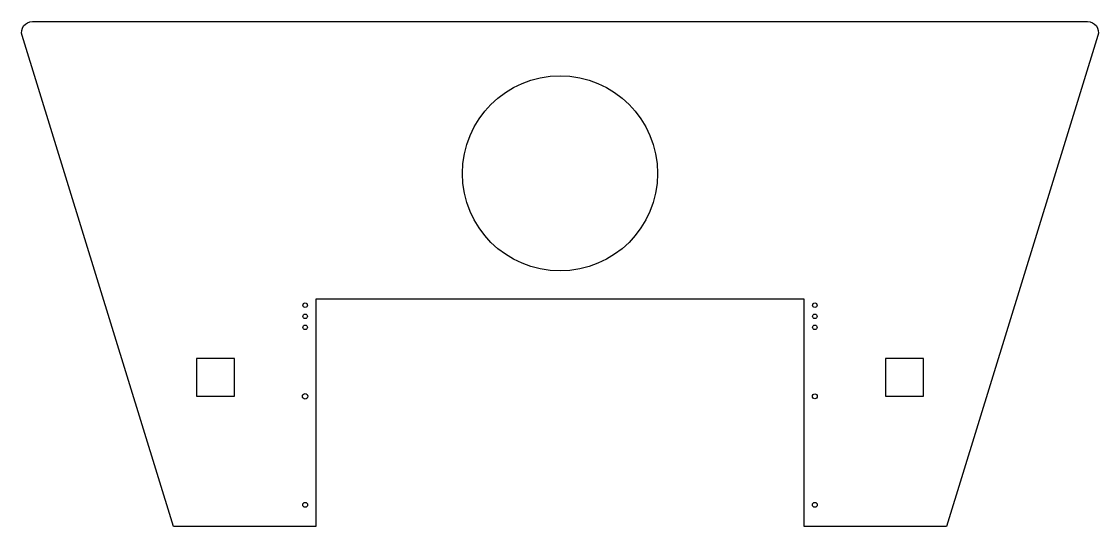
# Model space of a CAD drawing. Header units: millimetres. Extents: x -496 to 496, y -66 to 400.
import ezdxf

# ---------------------------------------------------------------- set-up
doc = ezdxf.new("R2010")
doc.units = ezdxf.units.MM
doc.layers.get('0').update_dxf_attribs({"linetype": 'CONTINUOUS'})

msp = doc.modelspace()

# ---------------------------------------------------------------- linework, layer by layer
msp.add_lwpolyline([(486.45, 400, -0.504782), (496.01, 387.05), (356.44, -65.61), (225, -65.61), (225, 143.97), (-225, 143.97), (-225, -65.61), (-356.44, -65.61), (-496.01, 387.05, -0.504782), (-486.45, 400)], format="xyb", close=True)
for points in [[(-300, 89.39), (-335, 89.39), (-335, 54.39), (-300, 54.39)], [(300, 89.39), (300, 54.39), (335, 54.39), (335, 89.39)]]:
    msp.add_lwpolyline(points, close=True)
for centre, radius in [((0, 260), 90), ((-235, 138.4), 2.1), ((235, 138.4), 2.1), ((-235, 128.2), 2.1), ((235, 128.2), 2.1), ((-235, 118), 2.1), ((235, 118), 2.1), ((-235, 54.39), 2.5), ((235, 54.39), 2.25), ((-235, -45.61), 2.25), ((235, -45.61), 2.25)]:
    msp.add_circle(centre, radius)

doc.saveas('drawing.dxf')
